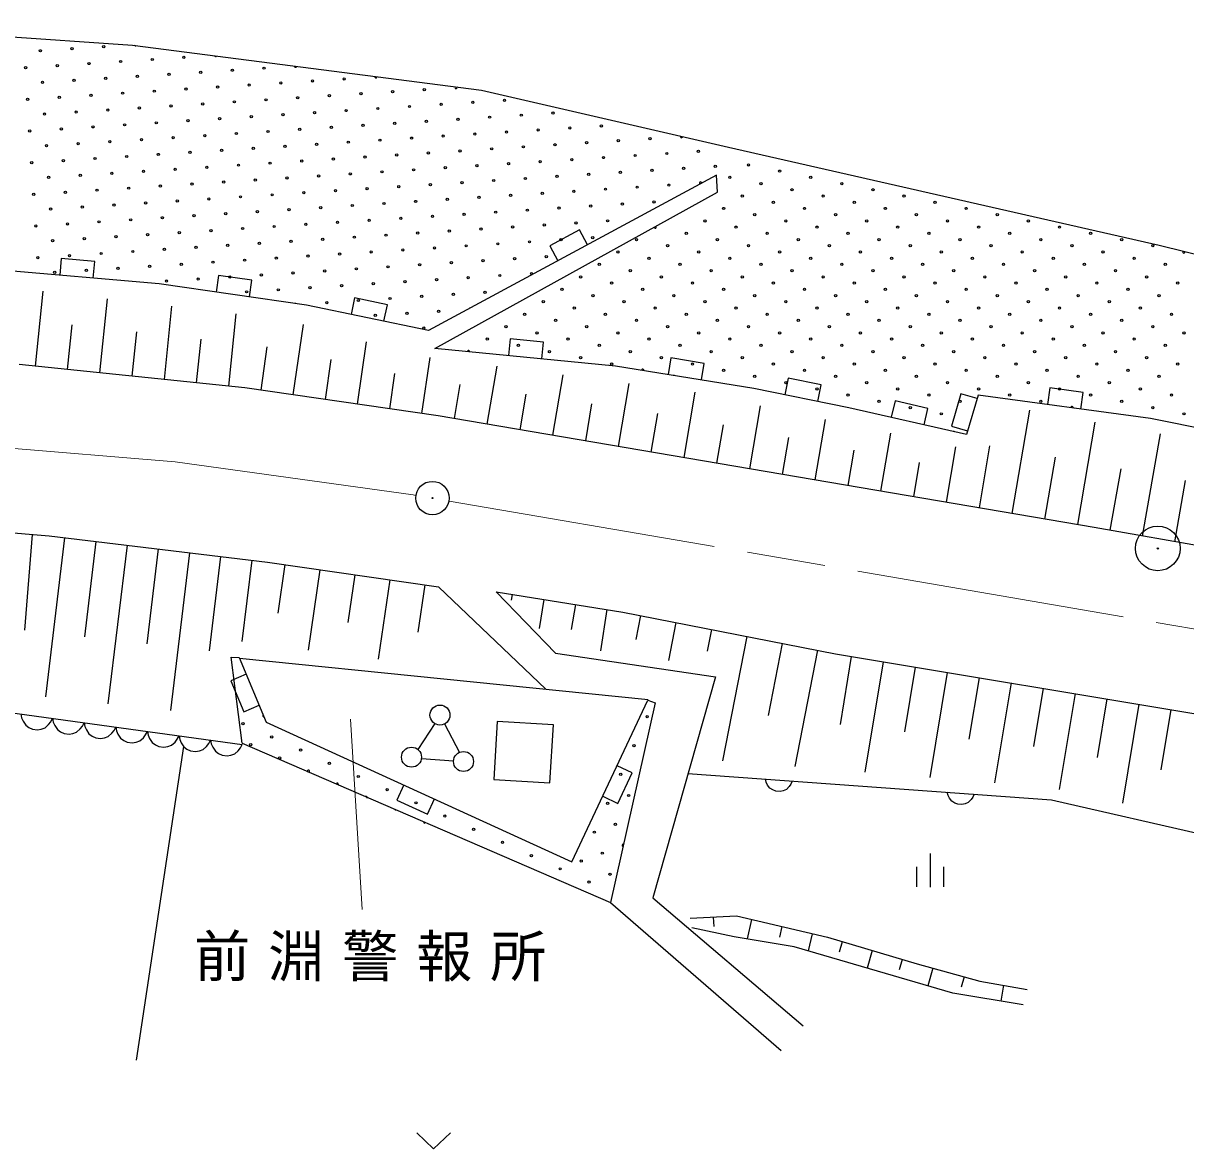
# Model space of a CAD drawing. Units: millimetres, scale not verified. Extents: x 40000 to 680000, y 20000 to 380000.
# Drawn here: x 436470 to 488304, y 277160 to 327328 of the extents above; entities that cross this region are included whole.
import ezdxf

# ---------------------------------------------------------------- set-up
doc = ezdxf.new("R2010")
doc.units = ezdxf.units.MM
doc.header["$LTSCALE"] = 1000
doc.linetypes.add('CHAIN', pattern=[18.5, 12, -1.5, 3.5, -1.5])
for name, color, linetype, lineweight in [('M-BGD', 7, 'Continuous', 25), ('M-BGD-HTXT', 7, 'Continuous', 13), ('M-BMK', 2, 'CHAIN', 13), ('M-BMK-SRVR', 3, 'Continuous', 25)]:
    doc.layers.add(name, color=color, linetype=linetype, lineweight=lineweight)
doc.styles.add('ＭＳ ゴシック', font='')
doc.styles.get('ＭＳ ゴシック').set_extended_font_data('MS Gothic')

# ---------------------------------------------------------------- blocks, each defined once
blk = doc.blocks.new('BUHIN54')
at = {"color": 3, "linetype": 'Continuous', "lineweight": 25}
for radius in [995, 30]:
    blk.add_circle((0, 0), radius, dxfattribs=at)
blk = doc.blocks.new('BUHIN59')
at = {"color": 7, "linetype": 'Continuous', "lineweight": 25}
blk.add_lwpolyline([(-695, 151), (-678, -20), (-624, -174), (-521, -356), (-387, -473), (-235, -561), (-19, -607), (156, -591), (327, -541), (495, -417), (605, -299), (695, -151)], dxfattribs=at)
blk = doc.blocks.new('BUHIN60')
at = {"color": 7, "linetype": 'Continuous', "lineweight": 25}
blk.add_lwpolyline([(593, -89), (525, -218), (437, -323), (305, -437), (163, -489), (18, -509), (-166, -482), (-300, -419), (-419, -328), (-516, -180), (-569, -54), (-593, 89)], dxfattribs=at)

msp = doc.modelspace()

# ---------------------------------------------------------------- linework, layer by layer
at = {"layer": 'M-BGD'}
for p, q in [((427170, 327328), (441347, 326358)), ((441347, 326358), (456910, 324347)), ((456910, 324347), (467917, 321802)), ((467917, 321802), (487125, 317433)), ((467384, 320559), (454543, 313636)), ((467429, 319802), (467384, 320559)), ((454817, 312831), (467429, 319802)), ((487125, 317433), (499445, 314404)), ((442530, 315707), (435154, 316358)), ((449099, 314760), (442530, 315707)), ((437013, 312043), (437358, 315389)), ((439888, 311746), (440228, 315050)), ((442763, 311450), (443099, 314711)), ((454543, 313636), (449099, 314760)), ((445638, 311153), (445970, 314372)), ((438450, 311894), (438656, 313889)), ((448509, 310768), (448962, 313896)), ((441325, 311598), (441528, 313567)), ((444200, 311302), (444401, 313245)), ((451380, 310353), (451782, 313134)), ((447074, 310976), (447353, 312902)), ((462881, 312050), (454817, 312831)), ((446357, 311079), (436294, 312117)), ((449945, 310561), (450201, 312333)), ((454250, 309938), (454611, 312433)), ((469050, 311047), (462881, 312050)), ((452815, 310146), (453041, 311710)), ((457161, 309461), (457601, 312041)), ((460087, 308963), (460545, 311656)), ((454967, 309834), (446357, 311079)), ((455699, 309710), (455957, 311224)), ((463012, 308465), (463490, 311270)), ((473287, 310192), (469050, 311047)), ((458624, 309212), (458893, 310794)), ((465937, 307967), (466433, 310880)), ((479047, 310750), (478527, 309003)), ((486729, 309709), (479047, 310750)), ((461549, 308714), (461830, 310363)), ((468863, 307469), (469340, 310272)), ((478527, 309003), (473287, 310192)), ((480564, 305477), (481347, 310078)), ((484221, 304855), (454967, 309834)), ((464475, 308216), (464767, 309933)), ((471788, 306971), (472247, 309665)), ((483490, 304979), (484268, 309553)), ((494162, 308223), (486729, 309709)), ((467400, 307718), (467692, 309433)), ((474714, 306473), (475153, 309057)), ((486375, 304472), (487185, 309028)), ((470326, 307220), (470606, 308869)), ((477639, 305975), (478060, 308449)), ((479102, 305726), (479573, 308495)), ((473251, 306722), (473520, 308305)), ((482027, 305228), (482495, 307981)), ((476176, 306224), (476435, 307742)), ((484939, 304727), (485425, 307463)), ((487812, 304216), (488297, 306948)), ((427125, 305346), (437622, 304480)), ((502893, 301535), (484221, 304855)), ((436872, 304542), (436521, 300277)), ((438317, 304396), (437463, 297304)), ((437622, 304480), (447354, 303308)), ((439708, 304229), (439196, 299982)), ((441098, 304061), (440247, 296998)), ((442488, 303894), (441979, 299665)), ((443878, 303726), (443031, 296693)), ((445268, 303559), (444761, 299347)), ((446659, 303392), (446223, 299776)), ((447354, 303308), (454979, 302211)), ((448133, 303196), (447823, 301035)), ((449692, 302972), (449177, 299391)), ((451251, 302748), (450944, 300612)), ((452810, 302523), (452302, 298984)), ((454369, 302299), (454066, 300188)), ((454979, 302211), (459773, 297643)), ((457559, 301985), (463203, 301079)), ((457559, 301985), (460207, 299248)), ((458264, 301872), (458223, 301613)), ((459675, 301645), (459467, 300350)), ((461087, 301419), (460907, 300303)), ((462498, 301192), (462204, 299359)), ((463203, 301079), (472680, 299224)), ((463993, 300924), (463786, 299863)), ((465573, 300615), (465243, 298930)), ((467152, 300306), (466964, 299345)), ((468732, 299997), (467647, 294454)), ((470311, 299688), (469681, 296469)), ((460207, 299248), (467333, 298190)), ((471891, 299379), (470876, 294193)), ((472680, 299224), (489781, 296381)), ((473393, 299106), (472889, 296077)), ((446228, 295244), (445738, 299079)), ((445738, 299079), (446097, 299055)), ((446097, 299055), (447303, 296180)), ((446110, 299024), (464336, 297183)), ((474818, 298869), (473999, 293941)), ((476243, 298632), (475763, 295747)), ((467333, 298190), (464546, 288348)), ((477668, 298395), (476889, 293707)), ((479093, 298158), (478637, 295418)), ((480518, 297921), (479779, 293474)), ((481943, 297685), (481511, 295088)), ((460936, 289947), (464323, 297154)), ((464645, 297034), (462660, 288140)), ((464323, 297154), (464645, 297034)), ((483368, 297448), (482658, 293174)), ((484793, 297211), (484360, 294605)), ((433550, 296927), (446235, 295182)), ((486218, 296974), (485485, 292563)), ((487643, 296737), (487196, 294049)), ((447303, 296180), (460936, 289947)), ((454820, 296111), (454067, 294957)), ((455259, 296098), (455915, 294827)), ((457601, 296210), (457447, 293625)), ((460109, 296060), (457601, 296210)), ((459954, 293475), (460109, 296060)), ((443621, 295095), (441504, 281109)), ((446228, 295244), (462660, 288140)), ((454223, 294552), (455656, 294456)), ((457447, 293625), (459954, 293475)), ((466102, 293883), (482324, 292718)), ((482324, 292718), (496044, 289569)), ((476904, 290326), (476904, 288826)), ((476304, 289730), (476304, 288830)), ((477504, 289730), (477504, 288830)), ((464546, 288348), (471248, 282634)), ((462660, 288140), (470272, 281539)), ((466203, 287431), (468271, 287536)), ((467237, 287483), (467258, 287072)), ((468271, 287536), (472324, 286586)), ((468947, 287378), (468744, 286512)), ((468166, 286608), (466287, 287009)), ((470297, 287061), (470188, 286596)), ((471648, 286745), (471470, 285982)), ((470846, 286164), (468166, 286608)), ((477917, 284096), (470846, 286164)), ((472324, 286586), (476334, 285404)), ((472992, 286389), (472853, 285918)), ((474329, 285995), (474098, 285213)), ((475666, 285601), (475528, 285134)), ((476334, 285404), (479120, 284623)), ((477031, 285209), (476809, 284420)), ((478424, 284819), (478294, 284356)), ((479120, 284623), (481231, 284265)), ((481062, 283568), (477917, 284096)), ((480176, 284444), (480055, 283737))]:
    msp.add_line(p, q, dxfattribs=at)
for points in [[(461624, 317454), (461268, 318114), (459947, 317402), (460303, 316742)], [(439589, 315966), (439655, 316714), (438161, 316845), (438095, 316098)], [(446557, 315127), (446664, 315869), (445179, 316083), (445072, 315341)], [(452555, 314046), (452707, 314781), (451238, 315084), (451086, 314350)], [(459596, 312368), (459668, 313115), (458175, 313259), (458103, 312513)], [(466706, 311428), (466826, 312169), (465346, 312409), (465226, 311669)], [(471904, 310471), (472052, 311207), (470582, 311503), (470433, 310768)], [(483631, 310129), (483732, 310872), (482246, 311073), (482145, 310330)], [(476638, 309432), (476804, 310163), (475341, 310495), (475175, 309764)], [(479001, 310595), (478282, 310809), (477854, 309372), (478573, 309158)], [(446410, 298309), (445719, 298019), (446299, 296635), (446990, 296926)], [(462311, 292872), (462989, 292553), (463627, 293910), (462949, 294229)], [(453438, 293375), (453126, 292693), (454490, 292069), (454802, 292751)], [(454018, 277869), (454768, 277160), (455518, 277869)]]:
    msp.add_lwpolyline(points, dxfattribs=at)
for centre, radius in [((437236, 326101), 49.8), ((438647, 326192), 49.8), ((440058, 326283), 49.8), ((439398, 325532), 49.8), ((440809, 325623), 49.8), ((442221, 325714), 49.8), ((443632, 325805), 49.8), ((436575, 325350), 49.8), ((437987, 325441), 49.8), ((441560, 324963), 49.8), ((442972, 325054), 49.8), ((444383, 325144), 49.8), ((445794, 325235), 49.8), ((447206, 325326), 49.8), ((437327, 324690), 49.8), ((438738, 324781), 49.8), ((440149, 324872), 49.8), ((445134, 324484), 49.8), ((446545, 324575), 49.8), ((447957, 324666), 49.8), ((449368, 324757), 49.8), ((450779, 324848), 49.8), ((436666, 323939), 49.8), ((438078, 324030), 49.8), ((439489, 324120), 49.8), ((440900, 324211), 49.8), ((442311, 324302), 49.8), ((443723, 324393), 49.8), ((447296, 323915), 49.8), ((448708, 324006), 49.8), ((450119, 324097), 49.8), ((451530, 324188), 49.8), ((452942, 324279), 49.8), ((454353, 324370), 49.8), ((440240, 323460), 49.8), ((441651, 323551), 49.8), ((443063, 323642), 49.8), ((444474, 323733), 49.8), ((445885, 323824), 49.8), ((450870, 323437), 49.8), ((452281, 323528), 49.8), ((453693, 323619), 49.8), ((455104, 323710), 49.8), ((456515, 323801), 49.8), ((457927, 323892), 49.8), ((437417, 323278), 49.8), ((438829, 323369), 49.8), ((442402, 322891), 49.8), ((443814, 322982), 49.8), ((445225, 323073), 49.8), ((446636, 323164), 49.8), ((448048, 323255), 49.8), ((449459, 323346), 49.8), ((454444, 322959), 49.8), ((455855, 323050), 49.8), ((457266, 323141), 49.8), ((458678, 323232), 49.8), ((460089, 323323), 49.8), ((436757, 322527), 49.8), ((438169, 322618), 49.8), ((439580, 322709), 49.8), ((440991, 322800), 49.8), ((445976, 322413), 49.8), ((447387, 322504), 49.8), ((448799, 322595), 49.8), ((450210, 322686), 49.8), ((451621, 322777), 49.8), ((453033, 322868), 49.8), ((456606, 322389), 49.8), ((458018, 322480), 49.8), ((459429, 322571), 49.8), ((460840, 322662), 49.8), ((462251, 322753), 49.8), ((437508, 321867), 49.8), ((438920, 321958), 49.8), ((440331, 322049), 49.8), ((441742, 322140), 49.8), ((443154, 322231), 49.8), ((444565, 322322), 49.8), ((448139, 321844), 49.8), ((449550, 321935), 49.8), ((450961, 322026), 49.8), ((452372, 322117), 49.8), ((453784, 322208), 49.8), ((455195, 322299), 49.8), ((460180, 321911), 49.8), ((461591, 322002), 49.8), ((463003, 322093), 49.8), ((464414, 322184), 49.8), ((441082, 321389), 49.8), ((442493, 321480), 49.8), ((443905, 321571), 49.8), ((445316, 321662), 49.8), ((446727, 321753), 49.8), ((451712, 321365), 49.8), ((453124, 321456), 49.8), ((454535, 321547), 49.8), ((455946, 321638), 49.8), ((457357, 321729), 49.8), ((458769, 321820), 49.8), ((462342, 321342), 49.8), ((463754, 321433), 49.8), ((465165, 321524), 49.8), ((466576, 321615), 49.8), ((436848, 321116), 49.8), ((438260, 321207), 49.8), ((439671, 321298), 49.8), ((443245, 320820), 49.8), ((444656, 320911), 49.8), ((446067, 321002), 49.8), ((447478, 321093), 49.8), ((448890, 321184), 49.8), ((450301, 321275), 49.8), ((455286, 320887), 49.8), ((456697, 320978), 49.8), ((458109, 321069), 49.8), ((459520, 321160), 49.8), ((460931, 321251), 49.8), ((465916, 320864), 49.8), ((467327, 320955), 49.8), ((468808, 321014), 49.8), ((437599, 320456), 49.8), ((439011, 320547), 49.8), ((440422, 320638), 49.8), ((441833, 320729), 49.8), ((446818, 320341), 49.8), ((448230, 320432), 49.8), ((449641, 320523), 49.8), ((451052, 320614), 49.8), ((452463, 320705), 49.8), ((453875, 320796), 49.8), ((457448, 320318), 49.8), ((458860, 320409), 49.8), ((460271, 320500), 49.8), ((461682, 320591), 49.8), ((463094, 320682), 49.8), ((464505, 320773), 49.8), ((467976, 320460), 49.8), ((470195, 320737), 49.8), ((471582, 320460), 49.8), ((438351, 319796), 49.8), ((439762, 319887), 49.8), ((441173, 319978), 49.8), ((442584, 320069), 49.8), ((443996, 320160), 49.8), ((445407, 320250), 49.8), ((448981, 319772), 49.8), ((450392, 319863), 49.8), ((451803, 319954), 49.8), ((453215, 320045), 49.8), ((454626, 320136), 49.8), ((456037, 320227), 49.8), ((461022, 319840), 49.8), ((462433, 319931), 49.8), ((463845, 320022), 49.8), ((465256, 320113), 49.8), ((469363, 320182), 49.8), ((470749, 319905), 49.8), ((472968, 320182), 49.8), ((474355, 319905), 49.8), ((436939, 319705), 49.8), ((441924, 319317), 49.8), ((443336, 319408), 49.8), ((444747, 319499), 49.8), ((446158, 319590), 49.8), ((447569, 319681), 49.8), ((452554, 319294), 49.8), ((453966, 319385), 49.8), ((455377, 319476), 49.8), ((456788, 319567), 49.8), ((458199, 319658), 49.8), ((459611, 319749), 49.8), ((463184, 319271), 49.8), ((464596, 319362), 49.8), ((468531, 319628), 49.8), ((469917, 319350), 49.8), ((472136, 319628), 49.8), ((473523, 319350), 49.8), ((475742, 319628), 49.8), ((477129, 319350), 49.8), ((437690, 319045), 49.8), ((439102, 319135), 49.8), ((440513, 319226), 49.8), ((444087, 318748), 49.8), ((445498, 318839), 49.8), ((446909, 318930), 49.8), ((448321, 319021), 49.8), ((449732, 319112), 49.8), ((451143, 319203), 49.8), ((456128, 318816), 49.8), ((457539, 318907), 49.8), ((458951, 318998), 49.8), ((460362, 319089), 49.8), ((461773, 319180), 49.8), ((467699, 319073), 49.8), ((469085, 318796), 49.8), ((471304, 319073), 49.8), ((472691, 318796), 49.8), ((474910, 319073), 49.8), ((476296, 318796), 49.8), ((478515, 319073), 49.8), ((479902, 318796), 49.8), ((437030, 318293), 49.8), ((438442, 318384), 49.8), ((439853, 318475), 49.8), ((441264, 318566), 49.8), ((442675, 318657), 49.8), ((447660, 318270), 49.8), ((449072, 318361), 49.8), ((450483, 318452), 49.8), ((451894, 318543), 49.8), ((453305, 318634), 49.8), ((454717, 318725), 49.8), ((458290, 318247), 49.8), ((459702, 318338), 49.8), ((461113, 318429), 49.8), ((462524, 318520), 49.8), ((466867, 318518), 49.8), ((468253, 318241), 49.8), ((470472, 318518), 49.8), ((471859, 318241), 49.8), ((474078, 318518), 49.8), ((475464, 318241), 49.8), ((477683, 318518), 49.8), ((479070, 318241), 49.8), ((481289, 318518), 49.8), ((482676, 318241), 49.8), ((439193, 317724), 49.8), ((440604, 317815), 49.8), ((442015, 317906), 49.8), ((443426, 317997), 49.8), ((444838, 318088), 49.8), ((446249, 318179), 49.8), ((449823, 317701), 49.8), ((451234, 317792), 49.8), ((452645, 317883), 49.8), ((454057, 317974), 49.8), ((455468, 318065), 49.8), ((456879, 318156), 49.8), ((461864, 317768), 49.8), ((466035, 317964), 49.8), ((469640, 317964), 49.8), ((473246, 317964), 49.8), ((476851, 317964), 49.8), ((480457, 317964), 49.8), ((484062, 317964), 49.8), ((437781, 317633), 49.8), ((442766, 317246), 49.8), ((444178, 317337), 49.8), ((445589, 317428), 49.8), ((447000, 317519), 49.8), ((448411, 317610), 49.8), ((453396, 317223), 49.8), ((454808, 317314), 49.8), ((456219, 317405), 49.8), ((457630, 317495), 49.8), ((459042, 317586), 49.8), ((460453, 317677), 49.8), ((463816, 317686), 49.8), ((465202, 317409), 49.8), ((467421, 317686), 49.8), ((468808, 317409), 49.8), ((471027, 317686), 49.8), ((472414, 317409), 49.8), ((474632, 317686), 49.8), ((476019, 317409), 49.8), ((478238, 317686), 49.8), ((479625, 317409), 49.8), ((481843, 317686), 49.8), ((483230, 317409), 49.8), ((485449, 317686), 49.8), ((486836, 317409), 49.8), ((437121, 316882), 49.8), ((438532, 316973), 49.8), ((439944, 317064), 49.8), ((441355, 317155), 49.8), ((444929, 316677), 49.8), ((446340, 316768), 49.8), ((447751, 316859), 49.8), ((449163, 316950), 49.8), ((450574, 317041), 49.8), ((451985, 317132), 49.8), ((456970, 316744), 49.8), ((458381, 316835), 49.8), ((459793, 316926), 49.8), ((462984, 317132), 49.8), ((464370, 316854), 49.8), ((466589, 317132), 49.8), ((467976, 316854), 49.8), ((470195, 317132), 49.8), ((471582, 316854), 49.8), ((473800, 317132), 49.8), ((475187, 316854), 49.8), ((477406, 317132), 49.8), ((478793, 316854), 49.8), ((481011, 317132), 49.8), ((482398, 316854), 49.8), ((484617, 317132), 49.8), ((486004, 316854), 49.8), ((437872, 316222), 49.8), ((439284, 316313), 49.8), ((440695, 316404), 49.8), ((442106, 316495), 49.8), ((443517, 316586), 49.8), ((448502, 316199), 49.8), ((449914, 316290), 49.8), ((451325, 316380), 49.8), ((452736, 316471), 49.8), ((454148, 316562), 49.8), ((455559, 316653), 49.8), ((459133, 316175), 49.8), ((462152, 316577), 49.8), ((463538, 316300), 49.8), ((465757, 316577), 49.8), ((467144, 316300), 49.8), ((469363, 316577), 49.8), ((470749, 316300), 49.8), ((472968, 316577), 49.8), ((474355, 316300), 49.8), ((476574, 316577), 49.8), ((477961, 316300), 49.8), ((480179, 316577), 49.8), ((481566, 316300), 49.8), ((483785, 316577), 49.8), ((485172, 316300), 49.8), ((487390, 316577), 49.8), ((442857, 315835), 49.8), ((444269, 315926), 49.8), ((445680, 316017), 49.8), ((447091, 316108), 49.8), ((450665, 315629), 49.8), ((452076, 315720), 49.8), ((453487, 315811), 49.8), ((454899, 315902), 49.8), ((456310, 315993), 49.8), ((457721, 316084), 49.8), ((461320, 316022), 49.8), ((462706, 315745), 49.8), ((464925, 316022), 49.8), ((466312, 315745), 49.8), ((468531, 316022), 49.8), ((469917, 315745), 49.8), ((472136, 316022), 49.8), ((473523, 315745), 49.8), ((475742, 316022), 49.8), ((477129, 315745), 49.8), ((479347, 316022), 49.8), ((480734, 315745), 49.8), ((482953, 316022), 49.8), ((484340, 315745), 49.8), ((486558, 316022), 49.8), ((487945, 315745), 49.8), ((446431, 315356), 49.8), ((447842, 315447), 49.8), ((449254, 315538), 49.8), ((454239, 315151), 49.8), ((455650, 315242), 49.8), ((457061, 315333), 49.8), ((460488, 315467), 49.8), ((461874, 315190), 49.8), ((464093, 315467), 49.8), ((465480, 315190), 49.8), ((467699, 315467), 49.8), ((469085, 315190), 49.8), ((471304, 315467), 49.8), ((472691, 315190), 49.8), ((474910, 315467), 49.8), ((476296, 315190), 49.8), ((478515, 315467), 49.8), ((479902, 315190), 49.8), ((482121, 315467), 49.8), ((483508, 315190), 49.8), ((485726, 315467), 49.8), ((487113, 315190), 49.8), ((450005, 314878), 49.8), ((451416, 314969), 49.8), ((452827, 315060), 49.8), ((459655, 314913), 49.8), ((461042, 314635), 49.8), ((463261, 314913), 49.8), ((464648, 314635), 49.8), ((466867, 314913), 49.8), ((468253, 314635), 49.8), ((470472, 314913), 49.8), ((471859, 314635), 49.8), ((474078, 314913), 49.8), ((475464, 314635), 49.8), ((477683, 314913), 49.8), ((479070, 314635), 49.8), ((481289, 314913), 49.8), ((482676, 314635), 49.8), ((484894, 314913), 49.8), ((486281, 314635), 49.8), ((452167, 314309), 49.8), ((453578, 314400), 49.8), ((454990, 314491), 49.8), ((458823, 314358), 49.8), ((460210, 314081), 49.8), ((462429, 314358), 49.8), ((463816, 314081), 49.8), ((466035, 314358), 49.8), ((467421, 314081), 49.8), ((469640, 314358), 49.8), ((471027, 314081), 49.8), ((473246, 314358), 49.8), ((474632, 314081), 49.8), ((476851, 314358), 49.8), ((478238, 314081), 49.8), ((480457, 314358), 49.8), ((481843, 314081), 49.8), ((484062, 314358), 49.8), ((485449, 314081), 49.8), ((487668, 314358), 49.8), ((454330, 313740), 49.8), ((457991, 313803), 49.8), ((461597, 313803), 49.8), ((465202, 313803), 49.8), ((468808, 313803), 49.8), ((472414, 313803), 49.8), ((476019, 313803), 49.8), ((479625, 313803), 49.8), ((483230, 313803), 49.8), ((486836, 313803), 49.8), ((457159, 313249), 49.8), ((459378, 313526), 49.8), ((460765, 313249), 49.8), ((462984, 313526), 49.8), ((464370, 313249), 49.8), ((466589, 313526), 49.8), ((467976, 313249), 49.8), ((470195, 313526), 49.8), ((471582, 313249), 49.8), ((473800, 313526), 49.8), ((475187, 313249), 49.8), ((477406, 313526), 49.8), ((478793, 313249), 49.8), ((481011, 313526), 49.8), ((482398, 313249), 49.8), ((484617, 313526), 49.8), ((486004, 313249), 49.8), ((488223, 313526), 49.8), ((458546, 312971), 49.8), ((459933, 312694), 49.8), ((462152, 312971), 49.8), ((463538, 312694), 49.8), ((465757, 312971), 49.8), ((467144, 312694), 49.8), ((469363, 312971), 49.8), ((470749, 312694), 49.8), ((472968, 312971), 49.8), ((474355, 312694), 49.8), ((476574, 312971), 49.8), ((477961, 312694), 49.8), ((480179, 312971), 49.8), ((481566, 312694), 49.8), ((483785, 312971), 49.8), ((485172, 312694), 49.8), ((487390, 312971), 49.8), ((461320, 312417), 49.8), ((462706, 312139), 49.8), ((464925, 312417), 49.8), ((466312, 312139), 49.8), ((468531, 312417), 49.8), ((469917, 312139), 49.8), ((472136, 312417), 49.8), ((473523, 312139), 49.8), ((475742, 312417), 49.8), ((477129, 312139), 49.8), ((479347, 312417), 49.8), ((480734, 312139), 49.8), ((482953, 312417), 49.8), ((484340, 312139), 49.8), ((486558, 312417), 49.8), ((487945, 312139), 49.8), ((467699, 311862), 49.8), ((469085, 311585), 49.8), ((471304, 311862), 49.8), ((472691, 311585), 49.8), ((474910, 311862), 49.8), ((476296, 311585), 49.8), ((478515, 311862), 49.8), ((479902, 311585), 49.8), ((482121, 311862), 49.8), ((483508, 311585), 49.8), ((485726, 311862), 49.8), ((487113, 311585), 49.8), ((470472, 311307), 49.8), ((471859, 311030), 49.8), ((474078, 311307), 49.8), ((475464, 311030), 49.8), ((477683, 311307), 49.8), ((479070, 311030), 49.8), ((481289, 311307), 49.8), ((482676, 311030), 49.8), ((484894, 311307), 49.8), ((486281, 311030), 49.8), ((473246, 310753), 49.8), ((474632, 310475), 49.8), ((476851, 310753), 49.8), ((478238, 310475), 49.8), ((480457, 310753), 49.8), ((481843, 310475), 49.8), ((484062, 310753), 49.8), ((485449, 310475), 49.8), ((487668, 310753), 49.8), ((476019, 310198), 49.8), ((477406, 309920), 49.8), ((486836, 310198), 49.8), ((488223, 309920), 49.8), ((455052, 296492), 446), ((446264, 296105), 49.8), ((464289, 296416), 49.8), ((447550, 295517), 49.8), ((446613, 295168), 49.8), ((448836, 294929), 49.8), ((453782, 294614), 446), ((463701, 295130), 49.8), ((447899, 294580), 49.8), ((456100, 294421), 446), ((450123, 294341), 49.8), ((451409, 293753), 49.8), ((463113, 293844), 49.8), ((452695, 293165), 49.8), ((463462, 292907), 49.8), ((453981, 292577), 49.8), ((462525, 292558), 49.8), ((455267, 291989), 49.8), ((456553, 291401), 49.8), ((461937, 291272), 49.8), ((462874, 291621), 49.8), ((457840, 290813), 49.8), ((459126, 290225), 49.8), ((462286, 290335), 49.8), ((461349, 289986), 49.8), ((460412, 289636), 49.8), ((462635, 289397), 49.8), ((461698, 289048), 49.8)]:
    msp.add_circle(centre, radius, dxfattribs=at)
for centre, start, end in [((441469, 326374), 210.9974, 314.2699), ((445043, 325896), 189.9309, 335.3364), ((448617, 325417), 171.1441, 354.1232), ((452190, 324939), 152.188, 13.0793), ((455764, 324461), 130.3624, 34.9049), ((465825, 322275), 155.2123, 358.7536), ((466667, 320204), 355.3044, 241.3595), ((464648, 318241), 183.6597, 54.208), ((488223, 317132), 127.8497, 24.5223), ((448593, 314787), 57.2725, 106.3227), ((456401, 314582), 108.8361, 127.8278), ((456327, 312694), 343.7564, 185.1887), ((464093, 311862), 340.9514, 180.5715), ((465480, 311585), 49.7532, 111.7697), ((483230, 310198), 335.2525, 189.3185), ((477961, 309088), 45.0295, 109.3971), ((447201, 296454), 126.6265, 278.8982), ((449186, 293992), 271.9602, 220.5455), ((464050, 294193), 128.0498, 206.7831), ((450472, 293404), 306.7391, 185.7667), ((451758, 292816), 331.4202, 161.0855), ((453044, 292228), 355.1665, 137.3392), ((454330, 291640), 23.3518, 109.1539), ((463223, 290684), 72.6558, 262.1771)]:
    msp.add_arc(centre, 49.8, start, end, dxfattribs=at)
at = {"layer": 'M-BGD-HTXT'}
msp.add_line((451063, 296314), (451588, 287825), dxfattribs=at)
at = {"layer": 'M-BMK'}
for p, q in [((434449, 308509), (443251, 307775)), ((443251, 307775), (453850, 306307)), ((453850, 306307), (453976, 306285)), ((455454, 306031), (498019, 298719))]:
    msp.add_line(p, q, dxfattribs=at)
at = {"layer": 'M-BMK-SRVR'}
for radius in [746, 22.5]:
    msp.add_circle((454716, 306163), radius, dxfattribs=at)

# ---------------------------------------------------------------- block references
at = {"layer": 'M-BGD', "rotation": 4.42897}
for name, p in [('BUHIN59', (437074, 296443)), ('BUHIN59', (438483, 296249)), ('BUHIN59', (439893, 296055)), ('BUHIN59', (441302, 295861)), ('BUHIN59', (442712, 295667)), ('BUHIN59', (444121, 295473)), ('BUHIN59', (445531, 295279)), ('BUHIN60', (470158, 293592)), ('BUHIN60', (478269, 293010))]:
    msp.add_blockref(name, p, dxfattribs=at)
at = {"layer": 'M-BMK-SRVR', "rotation": 4.42897}
msp.add_blockref('BUHIN54', (487059, 303918), dxfattribs=at)

# ---------------------------------------------------------------- texts
at = {"layer": 'M-BGD-HTXT', "insert": (444091, 284619), "char_height": 1833, "attachment_point": 7, "style": 'ＭＳ ゴシック'}
msp.add_mtext('\\T1.32;前淵警報所', dxfattribs=at)

doc.saveas('drawing.dxf')
